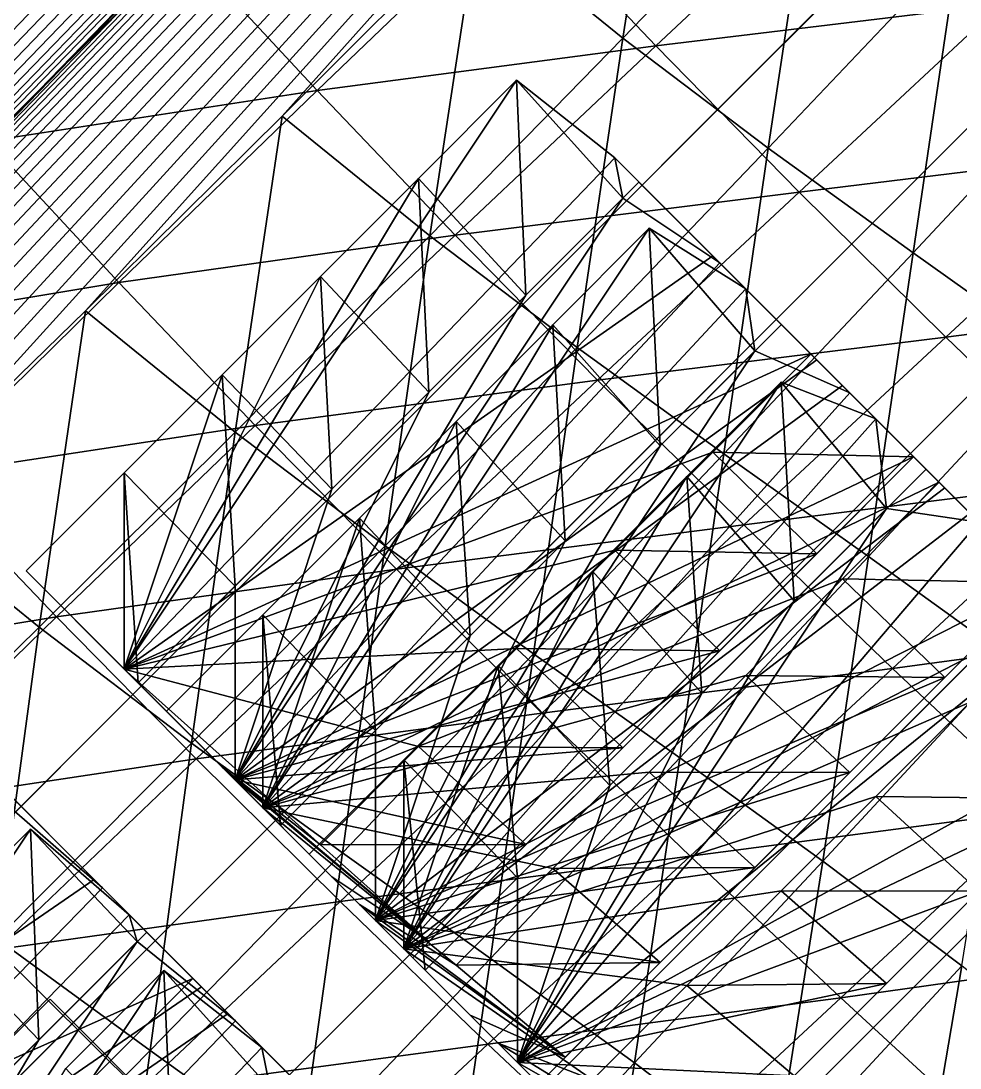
# Model space of a CAD drawing. Header units: metres. Extents: x 20040 to 21060, y 50040 to 51060.
# Drawn here: x 20544.71 to 20577.86, y 50498.38 to 50535.32 of the extents above; entities that cross this region are included whole.
import ezdxf

# ---------------------------------------------------------------- set-up
doc = ezdxf.new("R2010")
doc.units = ezdxf.units.M

msp = doc.modelspace()

# ---------------------------------------------------------------- linework, layer by layer
at = {"layer": 'Drain_RL750_NE'}
msp.add_polyline3d([(20555.651, 50480.651, 749.7), (20562.722, 50487.722, 749.8), (20569.793, 50494.793, 749.9), (20576.864, 50501.865, 750), (20583.935, 50508.936, 750.1), (20591.006, 50516.007, 750.2), (20598.077, 50523.078, 750.3), (20605.148, 50530.149, 750.4), (20612.219, 50537.22, 750.5), (20619.291, 50544.291, 750.6), (20626.362, 50551.362, 750.7), (20633.433, 50558.433, 750.8), (20640.504, 50565.504, 750.9), (20647.575, 50572.575, 751), (20654.646, 50579.646, 751.1), (20661.717, 50586.717, 751.2), (20668.788, 50593.788, 751.3), (20675.859, 50600.86, 751.4), (20682.93, 50607.931, 751.5)], dxfattribs=at)
at = {"layer": 'Drain_RL775_NE'}
msp.add_polyline3d([(20550.642, 50485.116, 774.7), (20557.713, 50492.187, 774.8), (20564.784, 50499.258, 774.9), (20571.855, 50506.329, 775), (20578.926, 50513.4, 775.1), (20585.997, 50520.471, 775.2), (20593.068, 50527.542, 775.3), (20600.139, 50534.613, 775.4), (20607.21, 50541.684, 775.5), (20614.281, 50548.755, 775.6), (20621.353, 50555.826, 775.7), (20628.424, 50562.897, 775.8), (20635.495, 50569.969, 775.9), (20642.566, 50577.04, 776), (20649.637, 50584.111, 776.1), (20656.708, 50591.182, 776.2), (20663.779, 50598.253, 776.3), (20670.85, 50605.324, 776.4), (20677.921, 50612.395, 776.5)], dxfattribs=at)
at = {"layer": 'Drain_RL800_NE'}
msp.add_polyline3d([(20545.613, 50489.56, 799.7), (20552.684, 50496.631, 799.8), (20559.755, 50503.702, 799.9), (20566.826, 50510.774, 800), (20573.897, 50517.845, 800.1), (20580.968, 50524.916, 800.2), (20588.039, 50531.987, 800.3), (20595.111, 50539.058, 800.4), (20602.182, 50546.129, 800.5), (20609.253, 50553.2, 800.6), (20616.324, 50560.271, 800.7), (20623.395, 50567.342, 800.8), (20630.466, 50574.413, 800.9), (20637.537, 50581.484, 801), (20644.608, 50588.555, 801.1), (20651.679, 50595.626, 801.2), (20658.75, 50602.697, 801.3), (20665.821, 50609.769, 801.4), (20672.892, 50616.84, 801.5)], dxfattribs=at)
at = {"layer": 'Drain_RL825_NE'}
msp.add_polyline3d([(20540.565, 50493.986, 824.7), (20547.636, 50501.057, 824.8), (20554.707, 50508.128, 824.9), (20561.778, 50515.199, 825), (20568.849, 50522.27, 825.1), (20575.92, 50529.341, 825.2), (20582.991, 50536.412, 825.3), (20590.062, 50543.483, 825.4), (20597.133, 50550.554, 825.5), (20604.205, 50557.625, 825.6), (20611.276, 50564.696, 825.7), (20618.347, 50571.767, 825.8), (20625.418, 50578.838, 825.9), (20632.489, 50585.91, 826), (20639.56, 50592.981, 826.1), (20646.631, 50600.052, 826.2), (20653.702, 50607.123, 826.3), (20660.773, 50614.194, 826.4), (20667.844, 50621.265, 826.5)], dxfattribs=at)
at = {"layer": 'Drain_RL850_NE'}
msp.add_polyline3d([(20535.498, 50498.392, 849.7), (20542.569, 50505.463, 849.8), (20549.64, 50512.534, 849.9), (20556.711, 50519.605, 850), (20563.782, 50526.676, 850.1), (20570.853, 50533.747, 850.2), (20577.924, 50540.818, 850.3), (20584.995, 50547.889, 850.4), (20592.066, 50554.96, 850.5), (20599.137, 50562.032, 850.6), (20606.208, 50569.103, 850.7), (20613.279, 50576.174, 850.8), (20620.351, 50583.245, 850.9), (20627.422, 50590.316, 851), (20634.493, 50597.387, 851.1), (20641.564, 50604.458, 851.2), (20648.635, 50611.529, 851.3), (20655.706, 50618.6, 851.4), (20662.777, 50625.671, 851.5)], dxfattribs=at)
at = {"layer": 'OreDrive_RL750'}
msp.add_polyline3d([(20452.647, 50377.647, 750), (20459.718, 50384.718, 750), (20466.789, 50391.79, 750), (20473.86, 50398.861, 750), (20480.931, 50405.932, 750), (20488.002, 50413.003, 750), (20495.073, 50420.074, 750), (20502.144, 50427.145, 750), (20509.216, 50434.216, 750), (20516.287, 50441.287, 750), (20523.358, 50448.358, 750), (20530.429, 50455.429, 750), (20537.5, 50462.5, 750), (20544.571, 50469.571, 750), (20551.642, 50476.642, 750), (20558.713, 50483.713, 750), (20565.784, 50490.784, 750), (20572.855, 50497.856, 750), (20579.926, 50504.927, 750), (20586.997, 50511.998, 750), (20594.068, 50519.069, 750), (20601.139, 50526.14, 750)], dxfattribs=at)
at = {"layer": 'OreDrive_RL775'}
msp.add_polyline3d([(20454.981, 50389.455, 775), (20462.052, 50396.526, 775), (20469.123, 50403.597, 775), (20476.195, 50410.668, 775), (20483.266, 50417.739, 775), (20490.337, 50424.811, 775), (20497.408, 50431.882, 775), (20504.479, 50438.953, 775), (20511.55, 50446.024, 775), (20518.621, 50453.095, 775), (20525.692, 50460.166, 775), (20532.763, 50467.237, 775), (20539.834, 50474.308, 775), (20546.905, 50481.379, 775), (20553.976, 50488.45, 775), (20561.047, 50495.521, 775), (20568.118, 50502.592, 775), (20575.189, 50509.663, 775), (20582.261, 50516.734, 775), (20589.332, 50523.805, 775), (20596.403, 50530.877, 775)], dxfattribs=at)
at = {"layer": 'OreDrive_RL800'}
msp.add_polyline3d([(20450.245, 50394.192, 800), (20457.316, 50401.263, 800), (20464.387, 50408.334, 800), (20471.458, 50415.405, 800), (20478.529, 50422.476, 800), (20485.6, 50429.547, 800), (20492.671, 50436.618, 800), (20499.742, 50443.689, 800), (20506.813, 50450.76, 800), (20513.884, 50457.832, 800), (20520.955, 50464.903, 800), (20528.026, 50471.974, 800), (20535.097, 50479.045, 800), (20542.168, 50486.116, 800), (20549.24, 50493.187, 800), (20556.311, 50500.258, 800), (20563.382, 50507.329, 800), (20570.453, 50514.4, 800), (20577.524, 50521.471, 800), (20584.595, 50528.542, 800), (20591.666, 50535.613, 800), (20598.737, 50542.684, 800)], dxfattribs=at)
at = {"layer": 'OreDrive_RL825'}
msp.add_polyline3d([(20452.579, 50406, 825), (20459.65, 50413.071, 825), (20466.721, 50420.142, 825), (20473.792, 50427.213, 825), (20480.863, 50434.284, 825), (20487.934, 50441.355, 825), (20495.005, 50448.426, 825), (20502.076, 50455.497, 825), (20509.147, 50462.568, 825), (20516.219, 50469.639, 825), (20523.29, 50476.71, 825), (20530.361, 50483.781, 825), (20537.432, 50490.853, 825), (20544.503, 50497.924, 825), (20551.574, 50504.995, 825), (20558.645, 50512.066, 825), (20565.716, 50519.137, 825), (20572.787, 50526.208, 825), (20579.858, 50533.279, 825), (20586.929, 50540.35, 825), (20594, 50547.421, 825), (20601.071, 50554.492, 825), (20608.142, 50561.563, 825), (20615.214, 50568.634, 825)], dxfattribs=at)
at = {"layer": 'OreDrive_RL850'}
msp.add_polyline3d([(20454.913, 50417.807, 850), (20461.984, 50424.879, 850), (20469.055, 50431.95, 850), (20476.127, 50439.021, 850), (20483.198, 50446.092, 850), (20490.269, 50453.163, 850), (20497.34, 50460.234, 850), (20504.411, 50467.305, 850), (20511.482, 50474.376, 850), (20518.553, 50481.447, 850), (20525.624, 50488.518, 850), (20532.695, 50495.589, 850), (20539.766, 50502.66, 850), (20546.837, 50509.731, 850), (20553.908, 50516.802, 850), (20560.979, 50523.873, 850), (20568.05, 50530.945, 850), (20575.121, 50538.016, 850), (20582.193, 50545.087, 850), (20589.264, 50552.158, 850), (20596.335, 50559.229, 850), (20603.406, 50566.3, 850), (20610.477, 50573.371, 850)], dxfattribs=at)
at = {"layer": 'ST_775_09'}
for points in [[(20535.915, 50481.056, 795), (20546.298, 50498.361, 795), (20549.759, 50501.822, 795)], [(20535.915, 50481.056, 795), (20549.759, 50501.822, 795), (20553.22, 50499.106, 795)], [(20550.087, 50494.236, 775), (20549.759, 50501.822, 795), (20546.298, 50498.361, 795)], [(20550.087, 50494.236, 775), (20553.506, 50497.655, 775), (20549.759, 50501.822, 795)], [(20553.506, 50497.655, 775), (20553.22, 50499.106, 795), (20549.759, 50501.822, 795)], [(20535.915, 50481.056, 795), (20553.22, 50499.106, 795), (20556.681, 50495.645, 795)], [(20553.506, 50497.655, 775), (20556.925, 50495.4, 775), (20553.22, 50499.106, 795)], [(20556.925, 50495.4, 775), (20556.681, 50495.645, 795), (20553.22, 50499.106, 795)]]:
    msp.add_3dface(points, dxfattribs=at)
at = {"layer": 'ST_775_10'}
for points in [[(20558.223, 50502.588, 795), (20568.218, 50519.246, 795), (20571.55, 50522.578, 795)], [(20558.223, 50502.588, 795), (20571.55, 50522.578, 795), (20574.881, 50521.285, 795)], [(20572.007, 50514.863, 775), (20571.55, 50522.578, 795), (20568.218, 50519.246, 795)], [(20572.007, 50514.863, 775), (20575.265, 50518.12, 775), (20571.55, 50522.578, 795)], [(20575.265, 50518.12, 775), (20574.881, 50521.285, 795), (20571.55, 50522.578, 795)], [(20558.223, 50502.588, 795), (20574.881, 50521.285, 795), (20578.213, 50517.953, 795)], [(20575.265, 50518.12, 775), (20578.522, 50517.644, 775), (20574.881, 50521.285, 795)], [(20578.522, 50517.644, 775), (20578.213, 50517.953, 795), (20574.881, 50521.285, 795)], [(20558.223, 50502.588, 795), (20564.886, 50515.915, 795), (20568.218, 50519.246, 795)], [(20568.75, 50511.605, 775), (20568.218, 50519.246, 795), (20564.886, 50515.915, 795)], [(20568.75, 50511.605, 775), (20572.007, 50514.863, 775), (20568.218, 50519.246, 795)], [(20558.223, 50502.588, 795), (20578.213, 50517.953, 795), (20581.545, 50514.622, 795)], [(20562.235, 50498.576, 775), (20575.265, 50518.12, 775), (20572.007, 50514.863, 775)], [(20562.235, 50498.576, 775), (20578.522, 50517.644, 775), (20575.265, 50518.12, 775)], [(20562.235, 50498.576, 775), (20581.78, 50514.387, 775), (20578.522, 50517.644, 775)], [(20558.223, 50502.588, 795), (20561.555, 50512.583, 795), (20564.886, 50515.915, 795)], [(20565.493, 50508.348, 775), (20564.886, 50515.915, 795), (20561.555, 50512.583, 795)], [(20565.493, 50508.348, 775), (20568.75, 50511.605, 775), (20564.886, 50515.915, 795)], [(20558.223, 50502.588, 795), (20581.545, 50514.622, 795), (20578.213, 50511.29, 795)], [(20562.235, 50498.576, 775), (20572.007, 50514.863, 775), (20568.75, 50511.605, 775)], [(20562.235, 50498.576, 775), (20585.037, 50511.13, 775), (20581.78, 50514.387, 775)], [(20562.235, 50505.09, 775), (20561.555, 50512.583, 795), (20558.223, 50509.251, 795)], [(20558.223, 50502.588, 795), (20558.223, 50509.251, 795), (20561.555, 50512.583, 795)], [(20562.235, 50505.09, 775), (20565.493, 50508.348, 775), (20561.555, 50512.583, 795)], [(20562.235, 50498.576, 775), (20568.75, 50511.605, 775), (20565.493, 50508.348, 775)], [(20558.223, 50502.588, 795), (20578.213, 50511.29, 795), (20574.881, 50507.958, 795)], [(20581.78, 50507.872, 775), (20574.881, 50507.958, 795), (20578.213, 50511.29, 795)], [(20562.235, 50498.576, 775), (20581.78, 50507.872, 775), (20585.037, 50511.13, 775)], [(20558.978, 50501.833, 775), (20558.223, 50509.251, 795), (20554.891, 50505.92, 795)], [(20558.223, 50502.588, 795), (20554.891, 50505.92, 795), (20558.223, 50509.251, 795)], [(20558.978, 50501.833, 775), (20562.235, 50505.09, 775), (20558.223, 50509.251, 795)], [(20562.235, 50498.576, 775), (20565.493, 50508.348, 775), (20562.235, 50505.09, 775)], [(20558.223, 50502.588, 795), (20574.881, 50507.958, 795), (20571.55, 50504.627, 795)], [(20562.235, 50498.576, 775), (20578.522, 50504.615, 775), (20581.78, 50507.872, 775)], [(20578.522, 50504.615, 775), (20571.55, 50504.627, 795), (20574.881, 50507.958, 795)], [(20581.78, 50507.872, 775), (20578.522, 50504.615, 775), (20574.881, 50507.958, 795)], [(20562.235, 50498.576, 775), (20558.978, 50501.833, 775), (20554.891, 50505.92, 795)], [(20562.235, 50498.576, 775), (20554.891, 50505.92, 795), (20558.223, 50502.588, 795)], [(20562.235, 50498.576, 775), (20562.235, 50505.09, 775), (20558.978, 50501.833, 775)], [(20558.223, 50502.588, 795), (20571.55, 50504.627, 795), (20568.218, 50501.295, 795)], [(20562.235, 50498.576, 775), (20575.265, 50501.358, 775), (20578.522, 50504.615, 775)], [(20575.265, 50501.358, 775), (20568.218, 50501.295, 795), (20571.55, 50504.627, 795)], [(20578.522, 50504.615, 775), (20575.265, 50501.358, 775), (20571.55, 50504.627, 795)], [(20565.493, 50495.318, 775), (20562.235, 50498.576, 775), (20558.223, 50502.588, 795)], [(20565.493, 50495.318, 775), (20558.223, 50502.588, 795), (20561.555, 50499.256, 795)], [(20558.223, 50502.588, 795), (20568.218, 50501.295, 795), (20564.886, 50497.963, 795)], [(20564.886, 50497.963, 795), (20561.555, 50499.256, 795), (20558.223, 50502.588, 795)], [(20562.235, 50498.576, 775), (20572.007, 50498.1, 775), (20575.265, 50501.358, 775)], [(20572.007, 50498.1, 775), (20564.886, 50497.963, 795), (20568.218, 50501.295, 795)], [(20575.265, 50501.358, 775), (20572.007, 50498.1, 775), (20568.218, 50501.295, 795)], [(20568.75, 50494.843, 775), (20565.493, 50495.318, 775), (20561.555, 50499.256, 795)], [(20568.75, 50494.843, 775), (20561.555, 50499.256, 795), (20564.886, 50497.963, 795)], [(20562.235, 50498.576, 775), (20568.75, 50494.843, 775), (20572.007, 50498.1, 775)], [(20568.75, 50494.843, 775), (20562.235, 50498.576, 775), (20565.493, 50495.318, 775)]]:
    msp.add_3dface(points, dxfattribs=at)
at = {"layer": 'ST_775_10_outline'}
msp.add_polyline3d([(20558.978, 50501.833, 775), (20576.656, 50519.511, 775), (20585.037, 50511.13, 775), (20567.359, 50493.452, 775)], close=True, dxfattribs=at)
at = {"layer": 'ST_800_09'}
for points in [[(20531.096, 50485.874, 820), (20541.561, 50503.315, 820), (20545.049, 50506.803, 820)], [(20531.096, 50485.874, 820), (20545.049, 50506.803, 820), (20548.538, 50503.788, 820)], [(20545.35, 50499.37, 800), (20545.049, 50506.803, 820), (20541.561, 50503.315, 820)], [(20545.35, 50499.37, 800), (20548.819, 50502.839, 800), (20545.049, 50506.803, 820)], [(20548.819, 50502.839, 800), (20548.538, 50503.788, 820), (20545.049, 50506.803, 820)], [(20531.096, 50485.874, 820), (20548.538, 50503.788, 820), (20552.026, 50500.3, 820)], [(20548.819, 50502.839, 800), (20552.288, 50500.038, 800), (20548.538, 50503.788, 820)], [(20552.288, 50500.038, 800), (20552.026, 50500.3, 820), (20548.538, 50503.788, 820)], [(20541.882, 50495.901, 800), (20545.35, 50499.37, 800), (20541.561, 50503.315, 820)], [(20534.944, 50482.026, 800), (20548.819, 50502.839, 800), (20545.35, 50499.37, 800)], [(20534.944, 50482.026, 800), (20552.288, 50500.038, 800), (20548.819, 50502.839, 800)], [(20531.096, 50485.874, 820), (20552.026, 50500.3, 820), (20555.514, 50496.812, 820)], [(20552.288, 50500.038, 800), (20555.757, 50496.569, 800), (20552.026, 50500.3, 820)], [(20555.757, 50496.569, 800), (20555.514, 50496.812, 820), (20552.026, 50500.3, 820)], [(20534.944, 50482.026, 800), (20555.757, 50496.569, 800), (20552.288, 50500.038, 800)], [(20534.944, 50482.026, 800), (20545.35, 50499.37, 800), (20541.882, 50495.901, 800)]]:
    msp.add_3dface(points, dxfattribs=at)
at = {"layer": 'ST_800_09_outline'}
msp.add_polyline3d([(20531.476, 50485.495, 800), (20549.153, 50503.173, 800), (20559.225, 50493.1, 800), (20541.548, 50475.423, 800)], close=True, dxfattribs=at)
at = {"layer": 'ST_800_10'}
for points in [[(20553.255, 50507.556, 820), (20563.481, 50524.6, 820), (20566.89, 50528.009, 820)], [(20553.255, 50507.556, 820), (20566.89, 50528.009, 820), (20570.299, 50525.868, 820)], [(20567.271, 50520.33, 800), (20566.89, 50528.009, 820), (20563.481, 50524.6, 820)], [(20567.271, 50520.33, 800), (20570.619, 50523.679, 800), (20566.89, 50528.009, 820)], [(20570.619, 50523.679, 800), (20570.299, 50525.868, 820), (20566.89, 50528.009, 820)], [(20553.255, 50507.556, 820), (20570.299, 50525.868, 820), (20573.708, 50522.459, 820)], [(20570.619, 50523.679, 800), (20573.968, 50522.198, 800), (20570.299, 50525.868, 820)], [(20573.968, 50522.198, 800), (20573.708, 50522.459, 820), (20570.299, 50525.868, 820)], [(20553.255, 50507.556, 820), (20560.073, 50521.191, 820), (20563.481, 50524.6, 820)], [(20563.922, 50516.981, 800), (20563.481, 50524.6, 820), (20560.073, 50521.191, 820)], [(20563.922, 50516.981, 800), (20567.271, 50520.33, 800), (20563.481, 50524.6, 820)], [(20557.225, 50503.586, 800), (20570.619, 50523.679, 800), (20567.271, 50520.33, 800)], [(20557.225, 50503.586, 800), (20573.968, 50522.198, 800), (20570.619, 50523.679, 800)], [(20553.255, 50507.556, 820), (20573.708, 50522.459, 820), (20577.117, 50519.05, 820)], [(20573.968, 50522.198, 800), (20577.317, 50518.85, 800), (20573.708, 50522.459, 820)], [(20577.317, 50518.85, 800), (20577.117, 50519.05, 820), (20573.708, 50522.459, 820)], [(20557.225, 50503.586, 800), (20577.317, 50518.85, 800), (20573.968, 50522.198, 800)], [(20553.255, 50507.556, 820), (20556.664, 50517.783, 820), (20560.073, 50521.191, 820)], [(20560.573, 50513.632, 800), (20560.073, 50521.191, 820), (20556.664, 50517.783, 820)], [(20560.573, 50513.632, 800), (20563.922, 50516.981, 800), (20560.073, 50521.191, 820)], [(20557.225, 50503.586, 800), (20567.271, 50520.33, 800), (20563.922, 50516.981, 800)], [(20553.255, 50507.556, 820), (20577.117, 50519.05, 820), (20573.708, 50515.641, 820)], [(20580.665, 50515.501, 800), (20573.708, 50515.641, 820), (20577.117, 50519.05, 820)], [(20577.317, 50518.85, 800), (20580.665, 50515.501, 800), (20577.117, 50519.05, 820)], [(20557.225, 50503.586, 800), (20580.665, 50515.501, 800), (20577.317, 50518.85, 800)], [(20557.225, 50510.284, 800), (20556.664, 50517.783, 820), (20553.255, 50514.374, 820)], [(20553.255, 50507.556, 820), (20553.255, 50514.374, 820), (20556.664, 50517.783, 820)], [(20557.225, 50510.284, 800), (20560.573, 50513.632, 800), (20556.664, 50517.783, 820)], [(20557.225, 50503.586, 800), (20563.922, 50516.981, 800), (20560.573, 50513.632, 800)], [(20553.255, 50507.556, 820), (20573.708, 50515.641, 820), (20570.299, 50512.232, 820)], [(20577.317, 50512.152, 800), (20570.299, 50512.232, 820), (20573.708, 50515.641, 820)], [(20580.665, 50515.501, 800), (20577.317, 50512.152, 800), (20573.708, 50515.641, 820)], [(20557.225, 50503.586, 800), (20577.317, 50512.152, 800), (20580.665, 50515.501, 800)], [(20553.876, 50506.935, 800), (20553.255, 50514.374, 820), (20549.846, 50510.965, 820)], [(20553.255, 50507.556, 820), (20549.846, 50510.965, 820), (20553.255, 50514.374, 820)], [(20553.876, 50506.935, 800), (20557.225, 50510.284, 800), (20553.255, 50514.374, 820)], [(20557.225, 50503.586, 800), (20560.573, 50513.632, 800), (20557.225, 50510.284, 800)], [(20553.255, 50507.556, 820), (20570.299, 50512.232, 820), (20566.89, 50508.823, 820)], [(20557.225, 50503.586, 800), (20573.968, 50508.804, 800), (20577.317, 50512.152, 800)], [(20573.968, 50508.804, 800), (20566.89, 50508.823, 820), (20570.299, 50512.232, 820)], [(20577.317, 50512.152, 800), (20573.968, 50508.804, 800), (20570.299, 50512.232, 820)], [(20557.225, 50503.586, 800), (20553.876, 50506.935, 800), (20549.846, 50510.965, 820)], [(20557.225, 50503.586, 800), (20549.846, 50510.965, 820), (20553.255, 50507.556, 820)], [(20557.225, 50503.586, 800), (20557.225, 50510.284, 800), (20553.876, 50506.935, 800)], [(20553.255, 50507.556, 820), (20566.89, 50508.823, 820), (20563.481, 50505.415, 820)], [(20557.225, 50503.586, 800), (20570.619, 50505.455, 800), (20573.968, 50508.804, 800)], [(20570.619, 50505.455, 800), (20563.481, 50505.415, 820), (20566.89, 50508.823, 820)], [(20573.968, 50508.804, 800), (20570.619, 50505.455, 800), (20566.89, 50508.823, 820)], [(20560.573, 50500.238, 800), (20557.225, 50503.586, 800), (20553.255, 50507.556, 820)], [(20560.573, 50500.238, 800), (20553.255, 50507.556, 820), (20556.664, 50504.147, 820)], [(20553.255, 50507.556, 820), (20563.481, 50505.415, 820), (20560.073, 50502.006, 820)], [(20560.073, 50502.006, 820), (20556.664, 50504.147, 820), (20553.255, 50507.556, 820)], [(20557.225, 50503.586, 800), (20567.271, 50502.106, 800), (20570.619, 50505.455, 800)], [(20567.271, 50502.106, 800), (20560.073, 50502.006, 820), (20563.481, 50505.415, 820)], [(20570.619, 50505.455, 800), (20567.271, 50502.106, 800), (20563.481, 50505.415, 820)], [(20563.922, 50498.758, 800), (20560.573, 50500.238, 800), (20556.664, 50504.147, 820)], [(20563.922, 50498.758, 800), (20556.664, 50504.147, 820), (20560.073, 50502.006, 820)], [(20557.225, 50503.586, 800), (20563.922, 50498.758, 800), (20567.271, 50502.106, 800)], [(20563.922, 50498.758, 800), (20557.225, 50503.586, 800), (20560.573, 50500.238, 800)], [(20567.271, 50502.106, 800), (20563.922, 50498.758, 800), (20560.073, 50502.006, 820)]]:
    msp.add_3dface(points, dxfattribs=at)
at = {"layer": 'ST_800_10_outline'}
msp.add_polyline3d([(20553.876, 50506.935, 800), (20571.554, 50524.613, 800), (20580.665, 50515.501, 800), (20562.988, 50497.823, 800)], close=True, dxfattribs=at)
at = {"layer": 'ST_825_09'}
for points in [[(20526.354, 50490.617, 845), (20543.805, 50508.521, 845), (20547.295, 50505.031, 845)], [(20544.104, 50507.768, 825), (20547.594, 50504.732, 825), (20543.805, 50508.521, 845)], [(20547.594, 50504.732, 825), (20547.295, 50505.031, 845), (20543.805, 50508.521, 845)], [(20530.143, 50486.827, 825), (20547.594, 50504.732, 825), (20544.104, 50507.768, 825)], [(20526.354, 50490.617, 845), (20547.295, 50505.031, 845), (20550.785, 50501.541, 845)], [(20547.594, 50504.732, 825), (20551.084, 50501.242, 825), (20547.295, 50505.031, 845)], [(20551.084, 50501.242, 825), (20550.785, 50501.541, 845), (20547.295, 50505.031, 845)], [(20530.143, 50486.827, 825), (20551.084, 50501.242, 825), (20547.594, 50504.732, 825)], [(20526.354, 50490.617, 845), (20550.785, 50501.541, 845), (20547.295, 50498.051, 845)], [(20530.143, 50486.827, 825), (20554.574, 50497.752, 825), (20551.084, 50501.242, 825)], [(20554.574, 50497.752, 825), (20547.295, 50498.051, 845), (20550.785, 50501.541, 845)], [(20551.084, 50501.242, 825), (20554.574, 50497.752, 825), (20550.785, 50501.541, 845)]]:
    msp.add_3dface(points, dxfattribs=at)
at = {"layer": 'ST_825_09_outline'}
msp.add_polyline3d([(20526.653, 50490.317, 825), (20544.331, 50507.995, 825), (20554.574, 50497.752, 825), (20536.897, 50480.074, 825)], close=True, dxfattribs=at)
at = {"layer": 'ST_825_10'}
for points in [[(20548.357, 50512.454, 845), (20558.745, 50529.767, 845), (20562.207, 50533.23, 845)], [(20548.357, 50512.454, 845), (20562.207, 50533.23, 845), (20565.67, 50530.497, 845)], [(20562.534, 50525.65, 825), (20562.207, 50533.23, 845), (20558.745, 50529.767, 845)], [(20562.534, 50525.65, 825), (20565.956, 50529.072, 825), (20562.207, 50533.23, 845)], [(20565.956, 50529.072, 825), (20565.67, 50530.497, 845), (20562.207, 50533.23, 845)], [(20548.357, 50512.454, 845), (20565.67, 50530.497, 845), (20569.133, 50527.034, 845)], [(20565.956, 50529.072, 825), (20569.377, 50526.789, 825), (20565.67, 50530.497, 845)], [(20569.377, 50526.789, 825), (20569.133, 50527.034, 845), (20565.67, 50530.497, 845)], [(20548.357, 50512.454, 845), (20555.282, 50526.305, 845), (20558.745, 50529.767, 845)], [(20559.112, 50522.228, 825), (20558.745, 50529.767, 845), (20555.282, 50526.305, 845)], [(20559.112, 50522.228, 825), (20562.534, 50525.65, 825), (20558.745, 50529.767, 845)], [(20552.269, 50508.542, 825), (20565.956, 50529.072, 825), (20562.534, 50525.65, 825)], [(20552.269, 50508.542, 825), (20569.377, 50526.789, 825), (20565.956, 50529.072, 825)], [(20548.357, 50512.454, 845), (20569.133, 50527.034, 845), (20572.595, 50523.571, 845)], [(20552.269, 50508.542, 825), (20572.799, 50523.368, 825), (20569.377, 50526.789, 825)], [(20569.377, 50526.789, 825), (20572.799, 50523.368, 825), (20569.133, 50527.034, 845)], [(20572.799, 50523.368, 825), (20572.595, 50523.571, 845), (20569.133, 50527.034, 845)], [(20548.357, 50512.454, 845), (20551.819, 50522.842, 845), (20555.282, 50526.305, 845)], [(20555.691, 50518.807, 825), (20555.282, 50526.305, 845), (20551.819, 50522.842, 845)], [(20555.691, 50518.807, 825), (20559.112, 50522.228, 825), (20555.282, 50526.305, 845)], [(20552.269, 50508.542, 825), (20562.534, 50525.65, 825), (20559.112, 50522.228, 825)], [(20548.357, 50512.454, 845), (20572.595, 50523.571, 845), (20569.133, 50520.109, 845)], [(20576.22, 50519.946, 825), (20569.133, 50520.109, 845), (20572.595, 50523.571, 845)], [(20572.799, 50523.368, 825), (20576.22, 50519.946, 825), (20572.595, 50523.571, 845)], [(20552.269, 50508.542, 825), (20576.22, 50519.946, 825), (20572.799, 50523.368, 825)], [(20552.269, 50515.385, 825), (20551.819, 50522.842, 845), (20548.357, 50519.38, 845)], [(20548.357, 50512.454, 845), (20548.357, 50519.38, 845), (20551.819, 50522.842, 845)], [(20552.269, 50515.385, 825), (20555.691, 50518.807, 825), (20551.819, 50522.842, 845)], [(20552.269, 50508.542, 825), (20559.112, 50522.228, 825), (20555.691, 50518.807, 825)], [(20548.357, 50512.454, 845), (20569.133, 50520.109, 845), (20565.67, 50516.646, 845)], [(20572.799, 50516.524, 825), (20565.67, 50516.646, 845), (20569.133, 50520.109, 845)], [(20576.22, 50519.946, 825), (20572.799, 50516.524, 825), (20569.133, 50520.109, 845)], [(20552.269, 50508.542, 825), (20572.799, 50516.524, 825), (20576.22, 50519.946, 825)], [(20548.848, 50511.964, 825), (20548.357, 50519.38, 845), (20544.894, 50515.917, 845)], [(20548.357, 50512.454, 845), (20544.894, 50515.917, 845), (20548.357, 50519.38, 845)], [(20548.848, 50511.964, 825), (20552.269, 50515.385, 825), (20548.357, 50519.38, 845)], [(20552.269, 50508.542, 825), (20555.691, 50518.807, 825), (20552.269, 50515.385, 825)], [(20548.357, 50512.454, 845), (20565.67, 50516.646, 845), (20562.207, 50513.183, 845)], [(20552.269, 50508.542, 825), (20569.377, 50513.103, 825), (20572.799, 50516.524, 825)], [(20569.377, 50513.103, 825), (20562.207, 50513.183, 845), (20565.67, 50516.646, 845)], [(20572.799, 50516.524, 825), (20569.377, 50513.103, 825), (20565.67, 50516.646, 845)], [(20552.269, 50508.542, 825), (20548.848, 50511.964, 825), (20544.894, 50515.917, 845)], [(20552.269, 50508.542, 825), (20544.894, 50515.917, 845), (20548.357, 50512.454, 845)], [(20552.269, 50508.542, 825), (20552.269, 50515.385, 825), (20548.848, 50511.964, 825)], [(20548.357, 50512.454, 845), (20562.207, 50513.183, 845), (20558.745, 50509.721, 845)], [(20552.269, 50508.542, 825), (20565.956, 50509.681, 825), (20569.377, 50513.103, 825)], [(20565.956, 50509.681, 825), (20558.745, 50509.721, 845), (20562.207, 50513.183, 845)], [(20569.377, 50513.103, 825), (20565.956, 50509.681, 825), (20562.207, 50513.183, 845)], [(20555.691, 50505.12, 825), (20552.269, 50508.542, 825), (20548.357, 50512.454, 845)], [(20555.691, 50505.12, 825), (20548.357, 50512.454, 845), (20551.819, 50508.992, 845)], [(20548.357, 50512.454, 845), (20558.745, 50509.721, 845), (20555.282, 50506.258, 845)], [(20555.282, 50506.258, 845), (20551.819, 50508.992, 845), (20548.357, 50512.454, 845)], [(20562.534, 50506.26, 825), (20555.282, 50506.258, 845), (20558.745, 50509.721, 845)], [(20565.956, 50509.681, 825), (20562.534, 50506.26, 825), (20558.745, 50509.721, 845)], [(20552.269, 50508.542, 825), (20562.534, 50506.26, 825), (20565.956, 50509.681, 825)], [(20559.112, 50502.838, 825), (20555.691, 50505.12, 825), (20551.819, 50508.992, 845)], [(20559.112, 50502.838, 825), (20551.819, 50508.992, 845), (20555.282, 50506.258, 845)], [(20552.269, 50508.542, 825), (20559.112, 50502.838, 825), (20562.534, 50506.26, 825)], [(20559.112, 50502.838, 825), (20552.269, 50508.542, 825), (20555.691, 50505.12, 825)], [(20562.534, 50506.26, 825), (20559.112, 50502.838, 825), (20555.282, 50506.258, 845)]]:
    msp.add_3dface(points, dxfattribs=at)
at = {"layer": 'ST_825_10_outline'}
msp.add_polyline3d([(20548.848, 50511.964, 825), (20566.525, 50529.641, 825), (20576.22, 50519.946, 825), (20558.543, 50502.268, 825)], close=True, dxfattribs=at)
at = {"layer": 'Sump_RL500'}
msp.add_polyline3d([(20542.914, 50489.489, 497), (20549.985, 50496.56, 497), (20545.743, 50500.803, 497), (20538.671, 50493.732, 497)], close=True, dxfattribs=at)
at = {"layer": 'VEIN_interpreted'}
for points in [[(20346.314, 50328.417, 915), (20666.153, 50657.388, 915), (20659.182, 50650.55, 915)], [(20346.314, 50328.417, 915), (20419.946, 50403.653, 915), (20666.153, 50657.388, 915)], [(20666.153, 50657.388, 915), (20419.946, 50403.653, 915), (20426.792, 50410.616, 915)], [(20666.153, 50657.388, 915), (20426.792, 50410.616, 915), (20433.683, 50417.534, 915)], [(20666.153, 50657.388, 915), (20433.683, 50417.534, 915), (20440.62, 50424.407, 915)], [(20666.153, 50657.388, 915), (20440.62, 50424.407, 915), (20447.602, 50431.234, 915)], [(20666.153, 50657.388, 915), (20447.602, 50431.234, 915), (20454.625, 50438.018, 915)], [(20666.153, 50657.388, 915), (20454.625, 50438.018, 915), (20461.686, 50444.763, 915)], [(20666.153, 50657.388, 915), (20461.686, 50444.763, 915), (20468.78, 50451.474, 915)], [(20666.153, 50657.388, 915), (20468.78, 50451.474, 915), (20475.9, 50458.156, 915)], [(20666.153, 50657.388, 915), (20475.9, 50458.156, 915), (20483.041, 50464.817, 915)], [(20666.153, 50657.388, 915), (20483.041, 50464.817, 915), (20490.194, 50471.464, 915)], [(20666.153, 50657.388, 915), (20490.194, 50471.464, 915), (20497.353, 50478.106, 915)], [(20666.153, 50657.388, 915), (20497.353, 50478.106, 915), (20504.509, 50484.75, 915)], [(20666.153, 50657.388, 915), (20504.509, 50484.75, 915), (20511.654, 50491.406, 915)], [(20666.153, 50657.388, 915), (20511.654, 50491.406, 915), (20518.782, 50498.08, 915)], [(20666.153, 50657.388, 915), (20518.782, 50498.08, 915), (20525.885, 50504.781, 915)], [(20666.153, 50657.388, 915), (20525.885, 50504.781, 915), (20532.956, 50511.515, 915)], [(20666.153, 50657.388, 915), (20532.956, 50511.515, 915), (20539.992, 50518.287, 915)], [(20666.153, 50657.388, 915), (20539.992, 50518.287, 915), (20546.986, 50525.101, 915)], [(20666.153, 50657.388, 915), (20546.986, 50525.101, 915), (20553.937, 50531.96, 915)], [(20666.153, 50657.388, 915), (20553.937, 50531.96, 915), (20560.842, 50538.864, 915)], [(20346.314, 50328.417, 915), (20659.182, 50650.55, 915), (20652.168, 50643.756, 915)], [(20346.314, 50328.417, 915), (20652.168, 50643.756, 915), (20645.115, 50637.003, 915)], [(20346.314, 50328.417, 915), (20645.115, 50637.003, 915), (20638.027, 50630.285, 915)], [(20346.314, 50328.417, 915), (20638.027, 50630.285, 915), (20630.912, 50623.598, 915)], [(20346.314, 50328.417, 915), (20630.912, 50623.598, 915), (20623.774, 50616.934, 915)], [(20346.314, 50328.417, 915), (20623.774, 50616.934, 915), (20616.622, 50610.286, 915)], [(20346.314, 50328.417, 915), (20616.622, 50610.286, 915), (20609.463, 50603.644, 915)], [(20346.314, 50328.417, 915), (20609.463, 50603.644, 915), (20602.305, 50597.002, 915)], [(20346.314, 50328.417, 915), (20602.305, 50597.002, 915), (20595.157, 50590.349, 915)], [(20346.314, 50328.417, 915), (20595.157, 50590.349, 915), (20588.025, 50583.68, 915)], [(20346.314, 50328.417, 915), (20588.025, 50583.68, 915), (20580.916, 50576.985, 915)], [(20346.314, 50328.417, 915), (20580.916, 50576.985, 915), (20573.838, 50570.258, 915)], [(20346.314, 50328.417, 915), (20573.838, 50570.258, 915), (20566.794, 50563.494, 915)], [(20346.314, 50328.417, 915), (20566.794, 50563.494, 915), (20559.791, 50556.689, 915)], [(20346.314, 50328.417, 915), (20559.791, 50556.689, 915), (20552.831, 50549.84, 915)], [(20346.314, 50328.417, 915), (20552.831, 50549.84, 915), (20545.917, 50542.945, 915)], [(20567.701, 50545.815, 915), (20560.842, 50538.864, 915), (20565.959, 50534.718, 890)], [(20567.701, 50545.815, 915), (20565.959, 50534.718, 890), (20572.736, 50541.733, 890)], [(20584.472, 50545.002, 865), (20577.796, 50537.903, 865), (20582.855, 50534.249, 840)], [(20346.314, 50328.417, 915), (20545.917, 50542.945, 915), (20539.048, 50536.004, 915)], [(20572.736, 50541.733, 890), (20565.959, 50534.718, 890), (20571.089, 50530.833, 865)], [(20572.736, 50541.733, 890), (20571.089, 50530.833, 865), (20577.796, 50537.903, 865)], [(20562.204, 50539.619, 865), (20574.23, 50541.108, 840), (20567.122, 50534.451, 840)], [(20567.122, 50534.451, 840), (20574.23, 50541.108, 840), (20579.314, 50535.916, 815)], [(20550.462, 50537.943, 890), (20562.204, 50539.619, 865), (20555.168, 50532.876, 865)], [(20555.168, 50532.876, 865), (20562.204, 50539.619, 865), (20567.122, 50534.451, 840)], [(20560.842, 50538.864, 915), (20553.937, 50531.96, 915), (20559.139, 50527.745, 890)], [(20560.842, 50538.864, 915), (20559.139, 50527.745, 890), (20565.959, 50534.718, 890)], [(20539.048, 50536.004, 915), (20550.462, 50537.943, 890), (20543.529, 50531.083, 890)], [(20543.529, 50531.083, 890), (20550.462, 50537.943, 890), (20555.168, 50532.876, 865)], [(20577.796, 50537.903, 865), (20571.089, 50530.833, 865), (20576.2, 50527.138, 840)], [(20577.796, 50537.903, 865), (20576.2, 50527.138, 840), (20582.855, 50534.249, 840)], [(20567.122, 50534.451, 840), (20579.314, 50535.916, 815), (20572.182, 50529.288, 815)], [(20572.182, 50529.288, 815), (20579.314, 50535.916, 815), (20584.497, 50530.787, 790)], [(20565.959, 50534.718, 890), (20559.139, 50527.745, 890), (20564.346, 50523.797, 865)], [(20565.959, 50534.718, 890), (20564.346, 50523.797, 865), (20571.089, 50530.833, 865)], [(20555.168, 50532.876, 865), (20567.122, 50534.451, 840), (20560.038, 50527.767, 840)], [(20560.038, 50527.767, 840), (20567.122, 50534.451, 840), (20572.182, 50529.288, 815)], [(20582.855, 50534.249, 840), (20576.2, 50527.138, 840), (20581.266, 50523.544, 815)], [(20543.529, 50531.083, 890), (20555.168, 50532.876, 865), (20548.172, 50526.093, 865)], [(20548.172, 50526.093, 865), (20555.168, 50532.876, 865), (20560.038, 50527.767, 840)], [(20553.937, 50531.96, 915), (20546.986, 50525.101, 915), (20552.273, 50520.817, 890)], [(20553.937, 50531.96, 915), (20552.273, 50520.817, 890), (20559.139, 50527.745, 890)], [(20536.641, 50524.177, 890), (20543.529, 50531.083, 890), (20548.172, 50526.093, 865)], [(20571.089, 50530.833, 865), (20564.346, 50523.797, 865), (20569.52, 50520.051, 840)], [(20571.089, 50530.833, 865), (20569.52, 50520.051, 840), (20576.2, 50527.138, 840)], [(20572.182, 50529.288, 815), (20584.497, 50530.787, 790), (20577.359, 50524.163, 790)], [(20577.359, 50524.163, 790), (20584.497, 50530.787, 790), (20589.744, 50525.753, 765)], [(20560.038, 50527.767, 840), (20572.182, 50529.288, 815), (20565.063, 50522.645, 815)], [(20565.063, 50522.645, 815), (20572.182, 50529.288, 815), (20577.359, 50524.163, 790)], [(20548.172, 50526.093, 865), (20560.038, 50527.767, 840), (20552.985, 50521.051, 840)], [(20559.139, 50527.745, 890), (20552.273, 50520.817, 890), (20557.563, 50516.8, 865)], [(20552.985, 50521.051, 840), (20560.038, 50527.767, 840), (20565.063, 50522.645, 815)], [(20559.139, 50527.745, 890), (20557.563, 50516.8, 865), (20564.346, 50523.797, 865)], [(20576.2, 50527.138, 840), (20569.52, 50520.051, 840), (20574.627, 50516.422, 815)], [(20576.2, 50527.138, 840), (20574.627, 50516.422, 815), (20581.266, 50523.544, 815)], [(20536.641, 50524.177, 890), (20548.172, 50526.093, 865), (20541.218, 50519.265, 865)], [(20541.218, 50519.265, 865), (20548.172, 50526.093, 865), (20552.985, 50521.051, 840)], [(20577.359, 50524.163, 790), (20589.744, 50525.753, 765), (20582.617, 50519.11, 765)], [(20546.986, 50525.101, 915), (20539.992, 50518.287, 915), (20545.362, 50513.934, 890)], [(20546.986, 50525.101, 915), (20545.362, 50513.934, 890), (20552.273, 50520.817, 890)], [(20565.063, 50522.645, 815), (20577.359, 50524.163, 790), (20570.221, 50517.539, 790)], [(20570.221, 50517.539, 790), (20577.359, 50524.163, 790), (20582.617, 50519.11, 765)], [(20564.346, 50523.797, 865), (20557.563, 50516.8, 865), (20562.808, 50512.994, 840)], [(20564.346, 50523.797, 865), (20562.808, 50512.994, 840), (20569.52, 50520.051, 840)], [(20581.266, 50523.544, 815), (20574.627, 50516.422, 815), (20579.641, 50512.814, 790)], [(20552.985, 50521.051, 840), (20565.063, 50522.645, 815), (20557.965, 50515.98, 815)], [(20557.965, 50515.98, 815), (20565.063, 50522.645, 815), (20570.221, 50517.539, 790)], [(20541.218, 50519.265, 865), (20552.985, 50521.051, 840), (20545.969, 50514.296, 840)], [(20552.273, 50520.817, 890), (20545.362, 50513.934, 890), (20550.737, 50509.846, 865)], [(20545.969, 50514.296, 840), (20552.985, 50521.051, 840), (20557.965, 50515.98, 815)], [(20552.273, 50520.817, 890), (20550.737, 50509.846, 865), (20557.563, 50516.8, 865)], [(20569.52, 50520.051, 840), (20562.808, 50512.994, 840), (20567.967, 50509.318, 815)], [(20569.52, 50520.051, 840), (20567.967, 50509.318, 815), (20574.627, 50516.422, 815)], [(20534.309, 50512.393, 865), (20541.218, 50519.265, 865), (20545.969, 50514.296, 840)], [(20570.221, 50517.539, 790), (20582.617, 50519.11, 765), (20575.478, 50512.479, 765)], [(20575.478, 50512.479, 765), (20582.617, 50519.11, 765), (20587.913, 50514.155, 740)], [(20539.992, 50518.287, 915), (20538.406, 50507.097, 890), (20545.362, 50513.934, 890)], [(20557.965, 50515.98, 815), (20570.221, 50517.539, 790), (20563.092, 50510.905, 790)], [(20563.092, 50510.905, 790), (20570.221, 50517.539, 790), (20575.478, 50512.479, 765)], [(20557.563, 50516.8, 865), (20550.737, 50509.846, 865), (20556.059, 50505.972, 840)], [(20557.563, 50516.8, 865), (20556.059, 50505.972, 840), (20562.808, 50512.994, 840)], [(20574.627, 50516.422, 815), (20567.967, 50509.318, 815), (20573.011, 50505.682, 790)], [(20574.627, 50516.422, 815), (20573.011, 50505.682, 790), (20579.641, 50512.814, 790)], [(20545.969, 50514.296, 840), (20557.965, 50515.98, 815), (20550.894, 50509.286, 815)], [(20550.894, 50509.286, 815), (20557.965, 50515.98, 815), (20563.092, 50510.905, 790)], [(20534.309, 50512.393, 865), (20545.969, 50514.296, 840), (20538.993, 50507.5, 840)], [(20538.993, 50507.5, 840), (20545.969, 50514.296, 840), (20550.894, 50509.286, 815)], [(20575.478, 50512.479, 765), (20587.913, 50514.155, 740), (20580.791, 50507.494, 740)], [(20545.362, 50513.934, 890), (20538.406, 50507.097, 890), (20543.864, 50502.937, 865)], [(20545.362, 50513.934, 890), (20543.864, 50502.937, 865), (20550.737, 50509.846, 865)], [(20562.808, 50512.994, 840), (20556.059, 50505.972, 840), (20561.281, 50502.24, 815)], [(20562.808, 50512.994, 840), (20561.281, 50502.24, 815), (20567.967, 50509.318, 815)], [(20579.641, 50512.814, 790), (20573.011, 50505.682, 790), (20577.92, 50501.986, 765)], [(20563.092, 50510.905, 790), (20575.478, 50512.479, 765), (20568.336, 50505.853, 765)], [(20568.336, 50505.853, 765), (20575.478, 50512.479, 765), (20580.791, 50507.494, 740)], [(20550.894, 50509.286, 815), (20563.092, 50510.905, 790), (20555.979, 50504.253, 790)], [(20555.979, 50504.253, 790), (20563.092, 50510.905, 790), (20568.336, 50505.853, 765)], [(20550.737, 50509.846, 865), (20543.864, 50502.937, 865), (20549.269, 50498.991, 840)], [(20550.737, 50509.846, 865), (20549.269, 50498.991, 840), (20556.059, 50505.972, 840)], [(20538.993, 50507.5, 840), (20550.894, 50509.286, 815), (20543.856, 50502.557, 815)], [(20543.856, 50502.557, 815), (20550.894, 50509.286, 815), (20555.979, 50504.253, 790)], [(20567.967, 50509.318, 815), (20561.281, 50502.24, 815), (20566.366, 50498.562, 790)], [(20567.967, 50509.318, 815), (20566.366, 50498.562, 790), (20573.011, 50505.682, 790)], [(20568.336, 50505.853, 765), (20580.791, 50507.494, 740), (20573.654, 50500.851, 740)], [(20573.654, 50500.851, 740), (20580.791, 50507.494, 740), (20586.112, 50502.606, 715)], [(20556.059, 50505.972, 840), (20549.269, 50498.991, 840), (20554.561, 50495.194, 815)], [(20556.059, 50505.972, 840), (20554.561, 50495.194, 815), (20561.281, 50502.24, 815)], [(20555.979, 50504.253, 790), (20568.336, 50505.853, 765), (20561.197, 50499.222, 765)], [(20561.197, 50499.222, 765), (20568.336, 50505.853, 765), (20573.654, 50500.851, 740)], [(20573.011, 50505.682, 790), (20566.366, 50498.562, 790), (20571.292, 50494.845, 765)], [(20573.011, 50505.682, 790), (20571.292, 50494.845, 765), (20577.92, 50501.986, 765)], [(20543.856, 50502.557, 815), (20555.979, 50504.253, 790), (20548.89, 50497.577, 790)], [(20548.89, 50497.577, 790), (20555.979, 50504.253, 790), (20561.197, 50499.222, 765)], [(20543.864, 50502.937, 865), (20542.434, 50492.053, 840), (20549.269, 50498.991, 840)], [(20536.857, 50495.789, 815), (20543.856, 50502.557, 815), (20548.89, 50497.577, 790)], [(20573.654, 50500.851, 740), (20586.112, 50502.606, 715), (20578.997, 50495.922, 715)], [(20561.281, 50502.24, 815), (20554.561, 50495.194, 815), (20559.699, 50491.464, 790)], [(20561.281, 50502.24, 815), (20559.699, 50491.464, 790), (20566.366, 50498.562, 790)], [(20577.92, 50501.986, 765), (20571.292, 50494.845, 765), (20576.05, 50490.999, 740)], [(20577.92, 50501.986, 765), (20576.05, 50490.999, 740), (20582.687, 50498.142, 740)], [(20561.197, 50499.222, 765), (20573.654, 50500.851, 740), (20566.507, 50494.217, 740)], [(20566.507, 50494.217, 740), (20573.654, 50500.851, 740), (20578.997, 50495.922, 715)], [(20455.674, 50219.057, 340), (20718.526, 50493.888, 340), (20725.658, 50500.54, 340)], [(20455.674, 50219.057, 340), (20725.658, 50500.54, 340), (20509.057, 50274.666, 340)], [(20725.658, 50500.54, 340), (20515.85, 50281.664, 340), (20509.057, 50274.666, 340)], [(20725.658, 50500.54, 340), (20522.686, 50288.62, 340), (20515.85, 50281.664, 340)], [(20725.658, 50500.54, 340), (20529.567, 50295.53, 340), (20522.686, 50288.62, 340)], [(20725.658, 50500.54, 340), (20536.494, 50302.395, 340), (20529.567, 50295.53, 340)], [(20725.658, 50500.54, 340), (20543.466, 50309.215, 340), (20536.494, 50302.395, 340)], [(20725.658, 50500.54, 340), (20550.479, 50315.991, 340), (20543.466, 50309.215, 340)], [(20725.658, 50500.54, 340), (20557.53, 50322.729, 340), (20550.479, 50315.991, 340)], [(20725.658, 50500.54, 340), (20564.614, 50329.432, 340), (20557.53, 50322.729, 340)], [(20725.658, 50500.54, 340), (20571.724, 50336.106, 340), (20564.614, 50329.432, 340)], [(20725.658, 50500.54, 340), (20578.855, 50342.759, 340), (20571.724, 50336.106, 340)], [(20548.89, 50497.577, 790), (20561.197, 50499.222, 765), (20554.069, 50492.579, 765)], [(20554.069, 50492.579, 765), (20561.197, 50499.222, 765), (20566.507, 50494.217, 740)], [(20549.269, 50498.991, 840), (20542.434, 50492.053, 840), (20547.803, 50488.184, 815)], [(20549.269, 50498.991, 840), (20547.803, 50488.184, 815), (20554.561, 50495.194, 815)], [(20566.366, 50498.562, 790), (20559.699, 50491.464, 790), (20564.655, 50487.712, 765)], [(20566.366, 50498.562, 790), (20564.655, 50487.712, 765), (20571.292, 50494.845, 765)]]:
    msp.add_3dface(points, dxfattribs=at)

doc.saveas('drawing.dxf')
